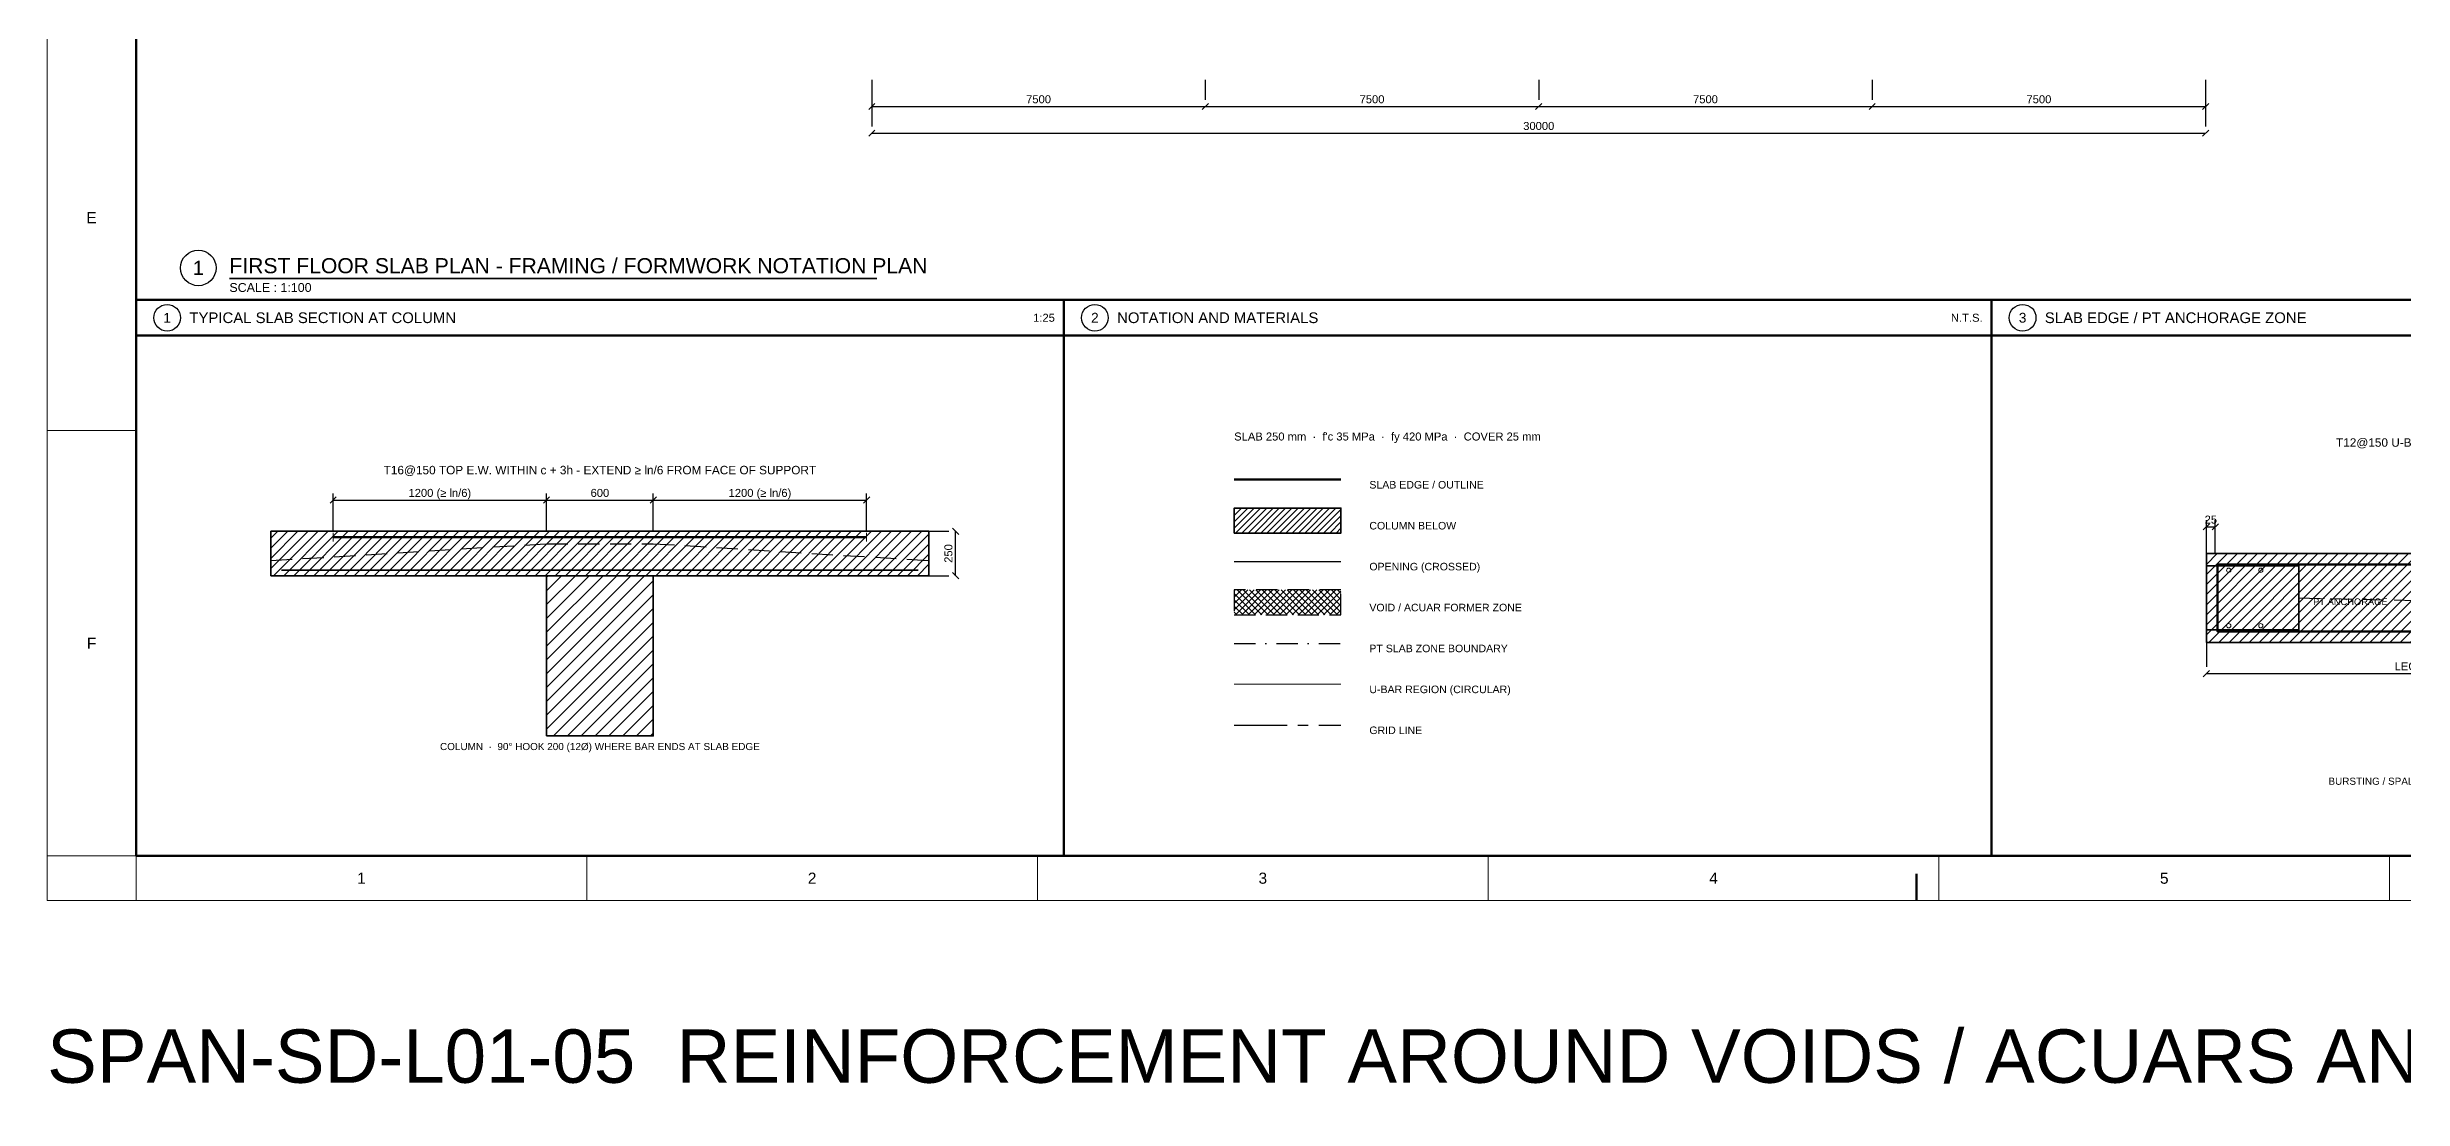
# Model space of a CAD drawing. Header units: millimetres. Extents: x 0 to 396150, y -260000 to 91864.
# Drawn here: x 90000 to 142986, y -4461 to 19184 of the extents above; entities that cross this region are included whole.
import ezdxf
from ezdxf.enums import TextEntityAlignment as Align

# ---------------------------------------------------------------- set-up
doc = ezdxf.new("R2010")
doc.units = ezdxf.units.MM
doc.header["$LTSCALE"] = 37.5
for name, pattern in [('CENTER', [50.8, 31.75, -6.35, 6.35, -6.35]), ('DASHDOT', [25.4, 12.7, -6.35, 0, -6.35]), ('DASHED', [19.05, 12.7, -6.35])]:
    doc.linetypes.add(name, pattern=pattern)
doc.layers.get('0').update_dxf_attribs({"linetype": 'CONTINUOUS'})
for name, color, linetype in [('SPAN-CALLOUT', 3, 'CONTINUOUS'), ('SPAN-COL-HATCH', 8, 'CONTINUOUS'), ('SPAN-DETAIL', 7, 'CONTINUOUS'), ('SPAN-DETAIL-HATCH', 8, 'CONTINUOUS'), ('SPAN-DIM', 8, 'CONTINUOUS'), ('SPAN-GRID', 8, 'CENTER'), ('SPAN-OPENING', 6, 'CONTINUOUS'), ('SPAN-PT-TENDON', 3, 'CONTINUOUS'), ('SPAN-PT-ZONE', 4, 'DASHDOT'), ('SPAN-RB-TEXT', 7, 'CONTINUOUS'), ('SPAN-SHEET-NOTES', 7, 'CONTINUOUS'), ('SPAN-SHEET-TEXT', 2, 'CONTINUOUS'), ('SPAN-VOID', 30, 'DASHED'), ('SPAN-VOID-HATCH', 30, 'CONTINUOUS'), ('SPAN-XREF', 7, 'CONTINUOUS')]:
    doc.layers.add(name, color=color, linetype=linetype)
for name, color, linetype, lineweight in [('SPAN-COL', 7, 'CONTINUOUS', 35), ('SPAN-RB-BOT', 1, 'CONTINUOUS', 20), ('SPAN-RB-TOP', 5, 'CONTINUOUS', 20), ('SPAN-RB-UBAR', 6, 'CONTINUOUS', 20), ('SPAN-SHEET-FRAME', 7, 'CONTINUOUS', 50), ('SPAN-SHEET-TITLE', 7, 'CONTINUOUS', 25), ('SPAN-SLAB-EDGE', 3, 'CONTINUOUS', 35)]:
    doc.layers.add(name, color=color, linetype=linetype, lineweight=lineweight)
doc.styles.get("Standard").update_dxf_attribs({"font": 'arial.ttf'})

# ---------------------------------------------------------------- blocks, each defined once
blk = doc.blocks.new('FRAMING_FORMWORK_NOTATION_L01')
at = {"layer": 'SPAN-COL-HATCH'}
h = blk.add_hatch(dxfattribs=at)
h.set_pattern_fill('ANSI31', color=256, scale=31.496)
h.paths.add_polyline_path([(26700, 8260), (29100, 8260), (29100, 8820), (26700, 8820)])
at = {"layer": 'SPAN-DETAIL-HATCH'}
h = blk.add_hatch(dxfattribs=at)
h.set_pattern_fill('ANSI31', color=256, scale=50.394)
h.paths.add_polyline_path([(5033.333333, 7300), (19833.333333, 7300), (19833.333333, 8300), (5033.333333, 8300)])
h = blk.add_hatch(dxfattribs=at)
h.set_pattern_fill('ANSI31', color=256, scale=50.3937)
h.paths.add_polyline_path([(48566.666667, 5800), (62166.666667, 5800), (62166.666667, 7800), (48566.666667, 7800)])
h = blk.add_hatch(dxfattribs=at)
h.set_pattern_fill('ANSI31', color=256, scale=69.291)
h.paths.add_polyline_path([(11233.333333, 3700), (13633.333333, 3700), (13633.333333, 7300), (11233.333333, 7300)])
at = {"layer": 'SPAN-VOID-HATCH'}
h = blk.add_hatch(dxfattribs=at)
h.set_pattern_fill('ANSI37', color=256, scale=31.496)
h.paths.add_polyline_path([(26700, 6420), (29100, 6420), (29100, 6980), (26700, 6980)])
at = {"layer": 'SPAN-CALLOUT'}
for centre, radius in [((3400, 14220), 400), ((2700, 13100), 300), ((23566.666667, 13100), 300), ((44433.333333, 13100), 300)]:
    blk.add_circle(centre, radius, dxfattribs=at)
at = {"layer": 'SPAN-COL'}
blk.add_lwpolyline([(26700, 8260), (29100, 8260), (29100, 8820), (26700, 8820)], close=True, dxfattribs=at)
at = {"layer": 'SPAN-COL', "lineweight": 35}
blk.add_lwpolyline([(11233.333333, 3700), (13633.333333, 3700), (13633.333333, 7300), (11233.333333, 7300)], close=True, dxfattribs=at)
at = {"layer": 'SPAN-DETAIL', "lineweight": 35}
for points in [[(5033.333333, 7300), (19833.333333, 7300), (19833.333333, 8300), (5033.333333, 8300)], [(48566.666667, 5800), (62166.666667, 5800), (62166.666667, 7800), (48566.666667, 7800)]]:
    blk.add_lwpolyline(points, close=True, dxfattribs=at)
at = {"layer": 'SPAN-DIM'}
for p, q in [((18550, 18450), (18550, 18000)), ((18550, 18450), (18550, 17400)), ((26050, 18450), (26050, 18000)), ((26050, 18450), (26050, 18000)), ((33550, 18450), (33550, 18000)), ((33550, 18450), (33550, 18000)), ((41050, 18450), (41050, 18000)), ((41050, 18450), (41050, 18000)), ((48550, 18450), (48550, 18000)), ((48550, 18450), (48550, 17400)), ((18480, 17780), (18620, 17920)), ((18550, 17850), (26050, 17850)), ((25980, 17780), (26120, 17920)), ((25980, 17780), (26120, 17920)), ((26050, 17850), (33550, 17850)), ((33480, 17780), (33620, 17920)), ((33480, 17780), (33620, 17920)), ((33550, 17850), (41050, 17850)), ((40980, 17780), (41120, 17920)), ((40980, 17780), (41120, 17920)), ((41050, 17850), (48550, 17850)), ((48480, 17780), (48620, 17920)), ((18480, 17180), (18620, 17320)), ((18550, 17250), (48550, 17250)), ((48480, 17180), (48620, 17320)), ((6363.333333, 8930), (6503.333333, 9070)), ((6433.333333, 8300), (6433.333333, 9150)), ((11163.333333, 8930), (11303.333333, 9070)), ((11163.333333, 8930), (11303.333333, 9070)), ((11233.333333, 8300), (11233.333333, 9150)), ((11233.333333, 8300), (11233.333333, 9150)), ((13563.333333, 8930), (13703.333333, 9070)), ((13563.333333, 8930), (13703.333333, 9070)), ((13633.333333, 8300), (13633.333333, 9150)), ((13633.333333, 8300), (13633.333333, 9150)), ((18363.333333, 8930), (18503.333333, 9070)), ((18433.333333, 8300), (18433.333333, 9150)), ((6433.333333, 9000), (11233.333333, 9000)), ((11233.333333, 9000), (13633.333333, 9000)), ((13633.333333, 9000), (18433.333333, 9000)), ((48566.666667, 7800), (48566.666667, 8550)), ((48766.666667, 7800), (48766.666667, 8550)), ((19833.333333, 8300), (20283.333333, 8300)), ((20503.333333, 8230), (20363.333333, 8370)), ((20433.333333, 7300), (20433.333333, 8300)), ((48496.666667, 8330), (48636.666667, 8470)), ((48566.666667, 8400), (48766.666667, 8400)), ((48696.666667, 8330), (48836.666667, 8470)), ((19833.333333, 7300), (20283.333333, 7300)), ((20503.333333, 7230), (20363.333333, 7370)), ((48566.666667, 5800), (48566.666667, 5250)), ((48496.666667, 5030), (48636.666667, 5170)), ((48566.666667, 5100), (58166.666667, 5100))]:
    blk.add_line(p, q, dxfattribs=at)
at = {"layer": 'SPAN-GRID'}
blk.add_line((26700, 3940), (29100, 3940), dxfattribs=at)
at = {"layer": 'SPAN-OPENING'}
blk.add_line((26700, 7620), (29100, 7620), dxfattribs=at)
at = {"layer": 'SPAN-PT-TENDON', "linetype": 'DASHED'}
for points in [[(5033.333333, 7640), (11233.333333, 8020), (13633.333333, 8020), (19833.333333, 7640)], [(50646.666667, 6800), (62166.666667, 6560)]]:
    blk.add_lwpolyline(points, dxfattribs=at)
at = {"layer": 'SPAN-PT-TENDON', "lineweight": 35}
blk.add_lwpolyline([(48566.666667, 6080), (50646.666667, 6080), (50646.666667, 7520), (48566.666667, 7520)], close=True, dxfattribs=at)
at = {"layer": 'SPAN-PT-ZONE'}
blk.add_line((26700, 5780), (29100, 5780), dxfattribs=at)
at = {"layer": 'SPAN-RB-BOT', "lineweight": 35}
blk.add_line((5273.333333, 7424), (19593.333333, 7424), dxfattribs=at)
at = {"layer": 'SPAN-RB-TOP'}
for p, q in [((6433.333333, 8068), (6433.333333, 8268)), ((18433.333333, 8068), (18433.333333, 8268))]:
    blk.add_line(p, q, dxfattribs=at)
at = {"layer": 'SPAN-RB-TOP', "lineweight": 70}
blk.add_lwpolyline([(6433.333333, 8168), (18433.333333, 8168)], dxfattribs=at)
at = {"layer": 'SPAN-RB-UBAR'}
blk.add_line((26700, 4860), (29100, 4860), dxfattribs=at)
at = {"layer": 'SPAN-RB-UBAR', "lineweight": 70}
blk.add_lwpolyline([(58166.666667, 6048), (48814.666667, 6048), (48814.666667, 7552), (58166.666667, 7552)], dxfattribs=at)
at = {"layer": 'SPAN-RB-UBAR'}
for centre in [(49070.666667, 7424), (49790.666667, 7424), (49070.666667, 6176), (49790.666667, 6176)]:
    blk.add_circle(centre, 48, dxfattribs=at)
at = {"layer": 'SPAN-SHEET-FRAME'}
for p, q in [((2000, 13500), (64600, 13500)), ((2000, 12700), (22866.666667, 12700)), ((22866.666667, 12700), (43733.333333, 12700)), ((43733.333333, 12700), (64600, 12700)), ((42050, 0), (42050, 600))]:
    blk.add_line(p, q, dxfattribs=at)
at = {"layer": 'SPAN-SHEET-FRAME', "lineweight": 13}
for p, q in [((0, 10566.666667), (2000, 10566.666667)), ((0, 1000), (2000, 1000)), ((2000, 0), (2000, 1000)), ((12137.5, 0), (12137.5, 1000)), ((22275, 0), (22275, 1000)), ((32412.5, 0), (32412.5, 1000)), ((42550, 0), (42550, 1000)), ((52687.5, 0), (52687.5, 1000))]:
    blk.add_line(p, q, dxfattribs=at)
blk.add_lwpolyline([(0, 0), (84100, 0), (84100, 59400), (0, 59400)], close=True, dxfattribs=at)
at = {"layer": 'SPAN-SHEET-FRAME'}
for points in [[(2000, 1000), (83100, 1000), (83100, 58400), (2000, 58400)], [(2000, 1000), (22866.666667, 1000), (22866.666667, 13500), (2000, 13500)], [(22866.666667, 1000), (43733.333333, 1000), (43733.333333, 13500), (22866.666667, 13500)], [(43733.333333, 1000), (64600, 1000), (64600, 13500), (43733.333333, 13500)]]:
    blk.add_lwpolyline(points, close=True, dxfattribs=at)
at = {"layer": 'SPAN-SHEET-TITLE', "lineweight": 35}
blk.add_line((4100, 13980), (18660, 13980), dxfattribs=at)
at = {"layer": 'SPAN-SLAB-EDGE', "lineweight": 50}
blk.add_line((26700, 9460), (29100, 9460), dxfattribs=at)
at = {"layer": 'SPAN-VOID'}
blk.add_lwpolyline([(26700, 6420), (29100, 6420), (29100, 6980), (26700, 6980)], close=True, dxfattribs=at)
at = {"layer": 'SPAN-CALLOUT'}
for s, height, p in [('1', 320, (3400, 14220)), ('1', 220, (2700, 13100)), ('2', 220, (23566.666667, 13100)), ('3', 220, (44433.333333, 13100))]:
    blk.add_text(s, height=height, dxfattribs=at).set_placement(p, align=Align.MIDDLE_CENTER)
at = {"layer": 'SPAN-DIM'}
for s, p in [('7500', (22300, 17922)), ('7500', (29800, 17922)), ('7500', (37300, 17922)), ('7500', (44800, 17922)), ('30000', (33550, 17322)), ('1200 (≥ ln/6)', (8833.333333, 9072)), ('600', (12433.333333, 9072)), ('1200 (≥ ln/6)', (16033.333333, 9072)), ('25', (48666.666667, 8472)), ('LEG 1200', (53366.666667, 5172))]:
    blk.add_text(s, height=180, dxfattribs=at).set_placement(p, align=Align.CENTER)
blk.add_text('250', height=180, rotation=90, dxfattribs=at).set_placement((20361.333333, 7800), align=Align.CENTER)
at = {"layer": 'SPAN-PT-TENDON'}
blk.add_text('PT ANCHORAGE', height=150, dxfattribs=at).set_placement((50966.666667, 6640))
at = {"layer": 'SPAN-RB-TEXT'}
for s, p in [('T12@150 U-BARS AT SLAB EDGE + 2T12 T&B LONGITUDINAL', (55366.666667, 10200)), ('T16@150 TOP E.W. WITHIN c + 3h - EXTEND ≥ ln/6 FROM FACE OF SUPPORT', (12433.333333, 9580))]:
    blk.add_text(s, height=190, dxfattribs=at).set_placement(p, align=Align.CENTER)
at = {"layer": 'SPAN-SHEET-FRAME'}
for s, p in [('E', (1000, 15350)), ('F', (1000, 5783.333333)), ('1', (7068.75, 500)), ('2', (17206.25, 500)), ('3', (27343.75, 500)), ('4', (37481.25, 500)), ('5', (47618.75, 500))]:
    blk.add_text(s, height=250, dxfattribs=at).set_placement(p, align=Align.MIDDLE_CENTER)
at = {"layer": 'SPAN-SHEET-NOTES'}
for s, p in [('SLAB EDGE / OUTLINE', (29740, 9260)), ('COLUMN BELOW', (29740, 8340)), ('OPENING (CROSSED)', (29740, 7420)), ('VOID / ACUAR FORMER ZONE', (29740, 6500)), ('PT SLAB ZONE BOUNDARY', (29740, 5580)), ('U-BAR REGION (CIRCULAR)', (29740, 4660)), ('GRID LINE', (29740, 3740))]:
    blk.add_text(s, height=170, dxfattribs=at).set_placement(p)
for s, p in [('COLUMN  ·  90° HOOK 200 (12Ø) WHERE BAR ENDS AT SLAB EDGE', (12433.333333, 3380)), ('BURSTING / SPALLING STEEL AT PT ANCHORAGE ZONE, ALL FREE EDGES', (55366.666667, 2600))]:
    blk.add_text(s, height=160, dxfattribs=at).set_placement(p, align=Align.CENTER)
at = {"layer": 'SPAN-SHEET-TEXT'}
for s, height, p in [('FIRST FLOOR SLAB PLAN - FRAMING / FORMWORK NOTATION PLAN', 340, (4100, 14100)), ("SLAB 250 mm  ·  f'c 35 MPa  ·  fy 420 MPa  ·  COVER 25 mm", 180, (26700, 10340))]:
    blk.add_text(s, height=height, dxfattribs=at).set_placement(p)
for s, p in [('TYPICAL SLAB SECTION AT COLUMN', (3200, 13100)), ('NOTATION AND MATERIALS', (24066.666667, 13100)), ('SLAB EDGE / PT ANCHORAGE ZONE', (44933.333333, 13100))]:
    blk.add_text(s, height=240, dxfattribs=at).set_placement(p, align=Align.MIDDLE_LEFT)
at = {"layer": 'SPAN-SHEET-TITLE'}
blk.add_text('SCALE : 1:100', height=200, dxfattribs=at).set_placement((4100, 13680))
for s, p in [('1:25', (22666.666667, 13100)), ('N.T.S.', (43533.333333, 13100))]:
    blk.add_text(s, height=180, dxfattribs=at).set_placement(p, align=Align.MIDDLE_RIGHT)

msp = doc.modelspace()

# ---------------------------------------------------------------- block references
msp.add_blockref('FRAMING_FORMWORK_NOTATION_L01', (90000, 0))

# ---------------------------------------------------------------- texts
at = {"layer": 'SPAN-XREF'}
msp.add_text('SPAN-SD-L01-05  REINFORCEMENT AROUND VOIDS / ACUARS AND SUNKEN SLABS  (L01)', height=1200, dxfattribs=at).set_placement((90000, -4100))

doc.saveas('drawing.dxf')
